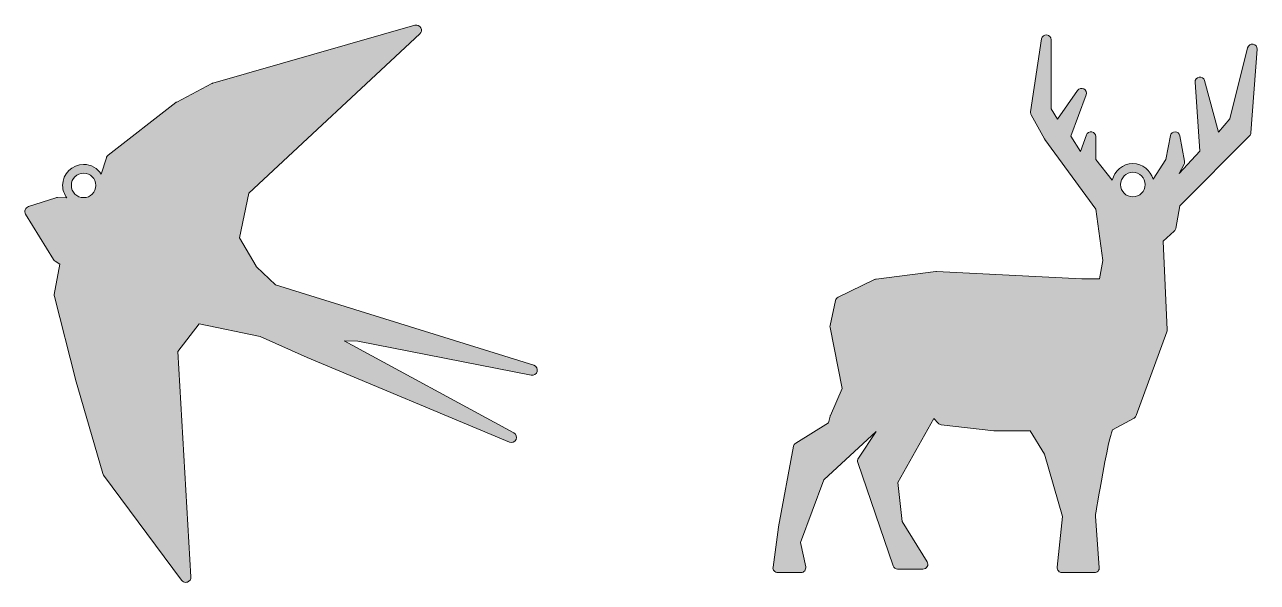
# Model space of a CAD drawing. Extents: x 5 to 4381, y -984 to -15.
# Drawn here: x 1161 to 1761, y -818 to -546 of the extents above; entities that cross this region are included whole.
import ezdxf

# ---------------------------------------------------------------- set-up
doc = ezdxf.new("R2010")
doc.units = 0
doc.header["$MEASUREMENT"] = 0
doc.layers.add('Layer 1', color=7, linetype='Continuous')

msp = doc.modelspace()

# ---------------------------------------------------------------- hatches: boundary and pattern name
at = {"layer": 'Layer 1', "true_color": 0xad6c5e}
h = msp.add_hatch(color=35, dxfattribs=at)
h.dxf.hatch_style = 2
edge = h.paths.add_edge_path()
edge.add_spline(control_points=[(1175.4, -660.58), (1175.61, -660.92), (1175.9, -661.21), (1176.24, -661.42), (1176.24, -661.42), (1178.63, -662.86), (1178.63, -662.86), (1178.63, -662.86), (1175.85, -677.58), (1175.85, -677.58), (1175.79, -677.93), (1175.8, -678.31), (1175.89, -678.66), (1175.89, -678.66), (1186.16, -718.88), (1186.16, -718.88), (1186.17, -718.91), (1186.18, -718.93), (1186.19, -718.96), (1186.19, -718.96), (1199.48, -764.89), (1199.48, -764.89), (1199.56, -765.18), (1199.69, -765.45), (1199.87, -765.69), (1199.87, -765.69), (1237.84, -816.86), (1237.84, -816.86), (1238.31, -817.49), (1239.06, -817.87), (1239.85, -817.87), (1240.14, -817.87), (1240.43, -817.82), (1240.71, -817.72), (1241.73, -817.35), (1242.41, -816.32), (1242.35, -815.22), (1242.35, -815.22), (1235.99, -705.42), (1235.99, -705.42), (1235.99, -705.42), (1246.42, -691.89), (1246.42, -691.89), (1246.42, -691.89), (1276.06, -698.07), (1276.06, -698.07), (1276.06, -698.07), (1298.89, -708.34), (1298.89, -708.34), (1298.89, -708.34), (1397.38, -749.54), (1397.38, -749.54), (1398.59, -750.04), (1400.04, -749.47), (1400.6, -748.31), (1401.18, -747.1), (1400.71, -745.66), (1399.53, -745.03), (1399.53, -745.03), (1316.86, -700.17), (1316.86, -700.17), (1316.86, -700.17), (1323.65, -700.44), (1323.65, -700.44), (1323.65, -700.44), (1407.97, -716.96), (1407.97, -716.96), (1409.29, -717.22), (1410.56, -716.41), (1410.88, -715.11), (1411.21, -713.83), (1410.47, -712.51), (1409.2, -712.11), (1409.2, -712.11), (1283.57, -672.84), (1283.57, -672.84), (1283.57, -672.84), (1274.26, -664.21), (1274.26, -664.21), (1274.21, -664.1), (1274.15, -663.98), (1274.09, -663.87), (1274.09, -663.87), (1265.95, -650.08), (1265.95, -650.08), (1265.95, -650.08), (1270.49, -628.23), (1270.49, -628.23), (1270.49, -628.23), (1353.78, -550.72), (1353.78, -550.72), (1354.63, -549.93), (1354.83, -548.67), (1354.26, -547.66), (1353.68, -546.64), (1352.51, -546.16), (1351.38, -546.48), (1351.38, -546.48), (1253.05, -574.65), (1253.05, -574.65), (1252.98, -574.67), (1252.91, -574.69), (1252.84, -574.72), (1252.76, -574.75), (1252.66, -574.79), (1252.56, -574.85), (1252.56, -574.85), (1235.43, -583.89), (1235.43, -583.89), (1235.31, -583.95), (1235.18, -584.04), (1235.06, -584.13), (1235.06, -584.13), (1202.04, -609.77), (1202.04, -609.77), (1201.64, -610.08), (1201.35, -610.51), (1201.19, -611), (1201.19, -611), (1198.72, -618.98), (1198.72, -618.98), (1196.91, -616.15), (1193.74, -614.27), (1190.13, -614.27), (1184.5, -614.27), (1179.92, -618.85), (1179.92, -624.47), (1179.92, -626.76), (1180.69, -628.86), (1181.96, -630.56), (1181.96, -630.56), (1177.4, -630.41), (1177.4, -630.41), (1177.12, -630.4), (1176.82, -630.44), (1176.54, -630.53), (1176.54, -630.53), (1163.28, -634.8), (1163.28, -634.8), (1162.55, -635.03), (1161.97, -635.58), (1161.7, -636.31), (1161.43, -637.04), (1161.51, -637.83), (1161.91, -638.49), (1161.91, -638.49), (1175.4, -660.58), (1175.4, -660.58)], knot_values=[0, 0, 0, 0, 1, 1, 1, 2, 2, 2, 3, 3, 3, 4, 4, 4, 5, 5, 5, 6, 6, 6, 7, 7, 7, 8, 8, 8, 9, 9, 9, 10, 10, 10, 11, 11, 11, 12, 12, 12, 13, 13, 13, 14, 14, 14, 15, 15, 15, 16, 16, 16, 17, 17, 17, 18, 18, 18, 19, 19, 19, 20, 20, 20, 21, 21, 21, 22, 22, 22, 23, 23, 23, 24, 24, 24, 25, 25, 25, 26, 26, 26, 27, 27, 27, 28, 28, 28, 29, 29, 29, 30, 30, 30, 31, 31, 31, 32, 32, 32, 33, 33, 33, 34, 34, 34, 35, 35, 35, 36, 36, 36, 37, 37, 37, 38, 38, 38, 39, 39, 39, 40, 40, 40, 41, 41, 41, 42, 42, 42, 43, 43, 43, 44, 44, 44, 45, 45, 45, 46, 46, 46, 47, 47, 47, 48, 48, 48, 49, 49, 49, 49], degree=3, periodic=1)
edge = h.paths.add_edge_path()
edge.add_spline(control_points=[(1190.13, -618.51), (1193.42, -618.51), (1196.1, -621.19), (1196.1, -624.47), (1196.1, -627.76), (1193.42, -630.44), (1190.13, -630.44), (1186.84, -630.44), (1184.17, -627.76), (1184.17, -624.47), (1184.17, -621.19), (1186.84, -618.51), (1190.13, -618.51)], knot_values=[0, 0, 0, 0, 1, 1, 1, 2, 2, 2, 3, 3, 3, 4, 4, 4, 4], degree=3, periodic=1)
h = msp.add_hatch(color=35, dxfattribs=at)
h.dxf.hatch_style = 2
edge = h.paths.add_edge_path()
edge.add_spline(control_points=[(1527.98, -813.11), (1527.98, -813.11), (1539.25, -813.11), (1539.25, -813.11), (1539.96, -813.11), (1540.62, -812.8), (1541.07, -812.25), (1541.52, -811.7), (1541.7, -810.99), (1541.55, -810.29), (1541.55, -810.29), (1539.09, -798.37), (1539.09, -798.37), (1539.09, -798.37), (1550.36, -767.88), (1550.36, -767.88), (1550.36, -767.88), (1575.83, -744.42), (1575.83, -744.42), (1575.83, -744.42), (1567.21, -757.43), (1567.21, -757.43), (1566.81, -758.04), (1566.71, -758.81), (1566.94, -759.49), (1566.94, -759.49), (1584.08, -809.78), (1584.08, -809.78), (1584.4, -810.74), (1585.29, -811.38), (1586.3, -811.38), (1586.3, -811.38), (1598.65, -811.38), (1598.65, -811.38), (1599.5, -811.38), (1600.29, -810.92), (1600.7, -810.18), (1601.12, -809.42), (1601.1, -808.51), (1600.65, -807.79), (1600.65, -807.79), (1588.57, -788.29), (1588.57, -788.29), (1588.57, -788.29), (1586.33, -769.19), (1586.33, -769.19), (1586.33, -769.19), (1603.87, -737.98), (1603.87, -737.98), (1603.87, -737.98), (1606.01, -740.35), (1606.01, -740.35), (1606.39, -740.78), (1606.92, -741.06), (1607.49, -741.12), (1607.49, -741.12), (1633.07, -744.05), (1633.07, -744.05), (1633.12, -744.06), (1633.18, -744.06), (1633.23, -744.06), (1633.27, -744.07), (1633.3, -744.07), (1633.34, -744.07), (1633.34, -744.07), (1650.85, -744.07), (1650.85, -744.07), (1650.85, -744.07), (1657.73, -755.35), (1657.73, -755.35), (1657.73, -755.35), (1666.51, -785.83), (1666.51, -785.83), (1666.51, -785.83), (1663.95, -810.52), (1663.95, -810.52), (1663.88, -811.18), (1664.1, -811.84), (1664.54, -812.33), (1664.99, -812.83), (1665.63, -813.11), (1666.29, -813.11), (1666.29, -813.11), (1682.12, -813.11), (1682.12, -813.11), (1682.77, -813.11), (1683.4, -812.84), (1683.84, -812.36), (1684.29, -811.88), (1684.51, -811.23), (1684.46, -810.58), (1684.46, -810.58), (1682.53, -785.71), (1682.53, -785.71), (1682.79, -784.11), (1684.32, -774.5), (1686.12, -764.74), (1689.12, -748.45), (1690.51, -744.48), (1690.94, -743.56), (1690.94, -743.56), (1701.35, -737.81), (1701.35, -737.81), (1701.85, -737.53), (1702.23, -737.09), (1702.43, -736.56), (1702.43, -736.56), (1717.38, -695.8), (1717.38, -695.8), (1717.5, -695.49), (1717.54, -695.18), (1717.53, -694.87), (1717.53, -694.87), (1715.5, -651.61), (1715.5, -651.61), (1715.5, -651.61), (1720.94, -646.75), (1720.94, -646.75), (1721.32, -646.4), (1721.59, -645.93), (1721.68, -645.42), (1721.68, -645.42), (1723.69, -634.48), (1723.69, -634.48), (1723.69, -634.48), (1757.61, -600.33), (1757.61, -600.33), (1758, -599.93), (1758.24, -599.41), (1758.28, -598.84), (1758.28, -598.84), (1761.28, -558.14), (1761.28, -558.14), (1761.38, -556.91), (1760.53, -555.84), (1759.31, -555.64), (1758.1, -555.45), (1756.96, -556.2), (1756.66, -557.39), (1756.66, -557.39), (1747.93, -592), (1747.93, -592), (1747.93, -592), (1742.48, -598.61), (1742.48, -598.61), (1742.48, -598.61), (1735.66, -573.41), (1735.66, -573.41), (1735.34, -572.23), (1734.2, -571.5), (1732.99, -571.71), (1731.8, -571.91), (1730.96, -572.98), (1731.04, -574.19), (1731.04, -574.19), (1733.42, -607.87), (1733.42, -607.87), (1733.42, -607.87), (1723.33, -618.65), (1723.33, -618.65), (1723.33, -618.65), (1725.71, -614.15), (1725.71, -614.15), (1725.96, -613.68), (1726.04, -613.14), (1725.95, -612.62), (1725.95, -612.62), (1723.67, -600.26), (1723.67, -600.26), (1723.46, -599.15), (1722.49, -598.34), (1721.36, -598.34), (1720.23, -598.34), (1719.25, -599.14), (1719.05, -600.25), (1719.05, -600.25), (1716.86, -611.83), (1716.86, -611.83), (1716.86, -611.83), (1710.65, -621.48), (1710.65, -621.48), (1709.49, -617.1), (1705.51, -613.87), (1700.78, -613.87), (1695.86, -613.87), (1691.75, -617.37), (1690.79, -622.01), (1690.79, -622.01), (1682.73, -611.9), (1682.73, -611.9), (1682.73, -611.9), (1682.73, -600.69), (1682.73, -600.69), (1682.73, -599.54), (1681.91, -598.57), (1680.79, -598.37), (1679.66, -598.18), (1678.56, -598.82), (1678.17, -599.89), (1678.17, -599.89), (1675.27, -607.97), (1675.27, -607.97), (1675.27, -607.97), (1670.63, -600.43), (1670.63, -600.43), (1670.63, -600.43), (1678.04, -580.37), (1678.04, -580.37), (1678.44, -579.26), (1677.96, -578.01), (1676.92, -577.47), (1675.87, -576.92), (1674.57, -577.24), (1673.9, -578.21), (1673.9, -578.21), (1664.17, -592.19), (1664.17, -592.19), (1664.17, -592.19), (1661.07, -587.23), (1661.07, -587.23), (1661.07, -587.23), (1661.07, -553.49), (1661.07, -553.49), (1661.07, -552.27), (1660.11, -551.24), (1658.89, -551.15), (1657.68, -551.05), (1656.58, -551.93), (1656.39, -553.14), (1656.39, -553.14), (1651.04, -588.68), (1651.04, -588.68), (1650.97, -589.2), (1651.07, -589.73), (1651.32, -590.18), (1651.32, -590.18), (1657.85, -601.84), (1657.85, -601.84), (1657.89, -601.91), (1657.96, -602.02), (1658.01, -602.09), (1658.01, -602.09), (1682.69, -636.06), (1682.69, -636.06), (1682.69, -636.06), (1686.13, -661.12), (1686.13, -661.12), (1686.13, -661.12), (1684.52, -670.06), (1684.52, -670.06), (1684.52, -670.06), (1675.89, -670.06), (1675.89, -670.06), (1675.89, -670.06), (1605.28, -666.47), (1605.28, -666.47), (1605.23, -666.47), (1605.17, -666.47), (1605.1, -666.47), (1605.03, -666.47), (1604.95, -666.48), (1604.87, -666.49), (1604.87, -666.49), (1575.82, -670.08), (1575.82, -670.08), (1575.58, -670.11), (1575.35, -670.17), (1575.13, -670.28), (1575.11, -670.28), (1575.09, -670.29), (1575.08, -670.3), (1575.08, -670.3), (1557.3, -678.94), (1557.3, -678.94), (1556.65, -679.25), (1556.18, -679.85), (1556.03, -680.56), (1556.03, -680.56), (1553.43, -692.73), (1553.43, -692.73), (1553.41, -692.8), (1553.4, -692.86), (1553.4, -692.93), (1553.36, -693.18), (1553.37, -693.42), (1553.42, -693.66), (1553.42, -693.66), (1559.35, -723.35), (1559.35, -723.35), (1559.35, -723.35), (1553.57, -736.54), (1553.57, -736.54), (1553.55, -736.59), (1553.53, -736.65), (1553.51, -736.71), (1553.49, -736.77), (1553.47, -736.84), (1553.45, -736.91), (1553.45, -736.91), (1552.61, -740.22), (1552.61, -740.22), (1552.61, -740.22), (1536.72, -750.01), (1536.72, -750.01), (1536.16, -750.35), (1535.76, -750.92), (1535.64, -751.57), (1535.64, -751.57), (1528.27, -790.82), (1528.27, -790.82), (1528.26, -790.85), (1528.26, -790.88), (1528.25, -790.91), (1528.25, -790.91), (1525.65, -810.45), (1525.65, -810.45), (1525.56, -811.13), (1525.76, -811.8), (1526.21, -812.31), (1526.65, -812.82), (1527.3, -813.11), (1527.98, -813.11)], knot_values=[0, 0, 0, 0, 1, 1, 1, 2, 2, 2, 3, 3, 3, 4, 4, 4, 5, 5, 5, 6, 6, 6, 7, 7, 7, 8, 8, 8, 9, 9, 9, 10, 10, 10, 11, 11, 11, 12, 12, 12, 13, 13, 13, 14, 14, 14, 15, 15, 15, 16, 16, 16, 17, 17, 17, 18, 18, 18, 19, 19, 19, 20, 20, 20, 21, 21, 21, 22, 22, 22, 23, 23, 23, 24, 24, 24, 25, 25, 25, 26, 26, 26, 27, 27, 27, 28, 28, 28, 29, 29, 29, 30, 30, 30, 31, 31, 31, 32, 32, 32, 33, 33, 33, 34, 34, 34, 35, 35, 35, 36, 36, 36, 37, 37, 37, 38, 38, 38, 39, 39, 39, 40, 40, 40, 41, 41, 41, 42, 42, 42, 43, 43, 43, 44, 44, 44, 45, 45, 45, 46, 46, 46, 47, 47, 47, 48, 48, 48, 49, 49, 49, 50, 50, 50, 51, 51, 51, 52, 52, 52, 53, 53, 53, 54, 54, 54, 55, 55, 55, 56, 56, 56, 57, 57, 57, 58, 58, 58, 59, 59, 59, 60, 60, 60, 61, 61, 61, 62, 62, 62, 63, 63, 63, 64, 64, 64, 65, 65, 65, 66, 66, 66, 67, 67, 67, 68, 68, 68, 69, 69, 69, 70, 70, 70, 71, 71, 71, 72, 72, 72, 73, 73, 73, 74, 74, 74, 75, 75, 75, 76, 76, 76, 77, 77, 77, 78, 78, 78, 79, 79, 79, 80, 80, 80, 81, 81, 81, 82, 82, 82, 83, 83, 83, 84, 84, 84, 85, 85, 85, 86, 86, 86, 87, 87, 87, 88, 88, 88, 89, 89, 89, 90, 90, 90, 91, 91, 91, 92, 92, 92, 93, 93, 93, 94, 94, 94, 95, 95, 95, 96, 96, 96, 97, 97, 97, 98, 98, 98, 99, 99, 99, 100, 100, 100, 101, 101, 101, 102, 102, 102, 103, 103, 103, 104, 104, 104, 105, 105, 105, 106, 106, 106, 107, 107, 107, 107], degree=3, periodic=1)
edge = h.paths.add_edge_path()
edge.add_spline(control_points=[(1700.78, -618.11), (1704.07, -618.11), (1706.75, -620.79), (1706.75, -624.08), (1706.75, -627.37), (1704.07, -630.04), (1700.78, -630.04), (1697.49, -630.04), (1694.82, -627.37), (1694.82, -624.08), (1694.82, -620.79), (1697.49, -618.11), (1700.78, -618.11)], knot_values=[0, 0, 0, 0, 1, 1, 1, 2, 2, 2, 3, 3, 3, 4, 4, 4, 4], degree=3, periodic=1)

# ---------------------------------------------------------------- linework, layer by layer
at = {"layer": 'Layer 1', "lineweight": 0}
for points, knots in [([(1175.4, -660.58), (1175.61, -660.92), (1175.9, -661.21), (1176.24, -661.42), (1176.24, -661.42), (1178.63, -662.86), (1178.63, -662.86), (1178.63, -662.86), (1175.85, -677.58), (1175.85, -677.58), (1175.79, -677.93), (1175.8, -678.31), (1175.89, -678.66), (1175.89, -678.66), (1186.16, -718.88), (1186.16, -718.88), (1186.17, -718.91), (1186.18, -718.93), (1186.19, -718.96), (1186.19, -718.96), (1199.48, -764.89), (1199.48, -764.89), (1199.56, -765.18), (1199.69, -765.45), (1199.87, -765.69), (1199.87, -765.69), (1237.84, -816.86), (1237.84, -816.86), (1238.31, -817.49), (1239.06, -817.87), (1239.85, -817.87), (1240.14, -817.87), (1240.43, -817.82), (1240.71, -817.72), (1241.73, -817.35), (1242.41, -816.32), (1242.35, -815.22), (1242.35, -815.22), (1235.99, -705.42), (1235.99, -705.42), (1235.99, -705.42), (1246.42, -691.89), (1246.42, -691.89), (1246.42, -691.89), (1276.06, -698.07), (1276.06, -698.07), (1276.06, -698.07), (1298.89, -708.34), (1298.89, -708.34), (1298.89, -708.34), (1397.38, -749.54), (1397.38, -749.54), (1398.59, -750.04), (1400.04, -749.47), (1400.6, -748.31), (1401.18, -747.1), (1400.71, -745.66), (1399.53, -745.03), (1399.53, -745.03), (1316.86, -700.17), (1316.86, -700.17), (1316.86, -700.17), (1323.65, -700.44), (1323.65, -700.44), (1323.65, -700.44), (1407.97, -716.96), (1407.97, -716.96), (1409.29, -717.22), (1410.56, -716.41), (1410.88, -715.11), (1411.21, -713.83), (1410.47, -712.51), (1409.2, -712.11), (1409.2, -712.11), (1283.57, -672.84), (1283.57, -672.84), (1283.57, -672.84), (1274.26, -664.21), (1274.26, -664.21), (1274.21, -664.1), (1274.15, -663.98), (1274.09, -663.87), (1274.09, -663.87), (1265.95, -650.08), (1265.95, -650.08), (1265.95, -650.08), (1270.49, -628.23), (1270.49, -628.23), (1270.49, -628.23), (1353.78, -550.72), (1353.78, -550.72), (1354.63, -549.93), (1354.83, -548.67), (1354.26, -547.66), (1353.68, -546.64), (1352.51, -546.16), (1351.38, -546.48), (1351.38, -546.48), (1253.05, -574.65), (1253.05, -574.65), (1252.98, -574.67), (1252.91, -574.69), (1252.84, -574.72), (1252.76, -574.75), (1252.66, -574.79), (1252.56, -574.85), (1252.56, -574.85), (1235.43, -583.89), (1235.43, -583.89), (1235.31, -583.95), (1235.18, -584.04), (1235.06, -584.13), (1235.06, -584.13), (1202.04, -609.77), (1202.04, -609.77), (1201.64, -610.08), (1201.35, -610.51), (1201.19, -611), (1201.19, -611), (1198.72, -618.98), (1198.72, -618.98), (1196.91, -616.15), (1193.74, -614.27), (1190.13, -614.27), (1184.5, -614.27), (1179.92, -618.85), (1179.92, -624.47), (1179.92, -626.76), (1180.69, -628.86), (1181.96, -630.56), (1181.96, -630.56), (1177.4, -630.41), (1177.4, -630.41), (1177.12, -630.4), (1176.82, -630.44), (1176.54, -630.53), (1176.54, -630.53), (1163.28, -634.8), (1163.28, -634.8), (1162.55, -635.03), (1161.97, -635.58), (1161.7, -636.31), (1161.43, -637.04), (1161.51, -637.83), (1161.91, -638.49), (1161.91, -638.49), (1175.4, -660.58), (1175.4, -660.58)], [0, 0, 0, 0, 1, 1, 1, 2, 2, 2, 3, 3, 3, 4, 4, 4, 5, 5, 5, 6, 6, 6, 7, 7, 7, 8, 8, 8, 9, 9, 9, 10, 10, 10, 11, 11, 11, 12, 12, 12, 13, 13, 13, 14, 14, 14, 15, 15, 15, 16, 16, 16, 17, 17, 17, 18, 18, 18, 19, 19, 19, 20, 20, 20, 21, 21, 21, 22, 22, 22, 23, 23, 23, 24, 24, 24, 25, 25, 25, 26, 26, 26, 27, 27, 27, 28, 28, 28, 29, 29, 29, 30, 30, 30, 31, 31, 31, 32, 32, 32, 33, 33, 33, 34, 34, 34, 35, 35, 35, 36, 36, 36, 37, 37, 37, 38, 38, 38, 39, 39, 39, 40, 40, 40, 41, 41, 41, 42, 42, 42, 43, 43, 43, 44, 44, 44, 45, 45, 45, 46, 46, 46, 47, 47, 47, 48, 48, 48, 49, 49, 49, 49]), ([(1527.98, -813.11), (1527.98, -813.11), (1539.25, -813.11), (1539.25, -813.11), (1539.96, -813.11), (1540.62, -812.8), (1541.07, -812.25), (1541.52, -811.7), (1541.7, -810.99), (1541.55, -810.29), (1541.55, -810.29), (1539.09, -798.37), (1539.09, -798.37), (1539.09, -798.37), (1550.36, -767.88), (1550.36, -767.88), (1550.36, -767.88), (1575.83, -744.42), (1575.83, -744.42), (1575.83, -744.42), (1567.21, -757.43), (1567.21, -757.43), (1566.81, -758.04), (1566.71, -758.81), (1566.94, -759.49), (1566.94, -759.49), (1584.08, -809.78), (1584.08, -809.78), (1584.4, -810.74), (1585.29, -811.38), (1586.3, -811.38), (1586.3, -811.38), (1598.65, -811.38), (1598.65, -811.38), (1599.5, -811.38), (1600.29, -810.92), (1600.7, -810.18), (1601.12, -809.42), (1601.1, -808.51), (1600.65, -807.79), (1600.65, -807.79), (1588.57, -788.29), (1588.57, -788.29), (1588.57, -788.29), (1586.33, -769.19), (1586.33, -769.19), (1586.33, -769.19), (1603.87, -737.98), (1603.87, -737.98), (1603.87, -737.98), (1606.01, -740.35), (1606.01, -740.35), (1606.39, -740.78), (1606.92, -741.06), (1607.49, -741.12), (1607.49, -741.12), (1633.07, -744.05), (1633.07, -744.05), (1633.12, -744.06), (1633.18, -744.06), (1633.23, -744.06), (1633.27, -744.07), (1633.3, -744.07), (1633.34, -744.07), (1633.34, -744.07), (1650.85, -744.07), (1650.85, -744.07), (1650.85, -744.07), (1657.73, -755.35), (1657.73, -755.35), (1657.73, -755.35), (1666.51, -785.83), (1666.51, -785.83), (1666.51, -785.83), (1663.95, -810.52), (1663.95, -810.52), (1663.88, -811.18), (1664.1, -811.84), (1664.54, -812.33), (1664.99, -812.83), (1665.63, -813.11), (1666.29, -813.11), (1666.29, -813.11), (1682.12, -813.11), (1682.12, -813.11), (1682.77, -813.11), (1683.4, -812.84), (1683.84, -812.36), (1684.29, -811.88), (1684.51, -811.23), (1684.46, -810.58), (1684.46, -810.58), (1682.53, -785.71), (1682.53, -785.71), (1682.79, -784.11), (1684.32, -774.5), (1686.12, -764.74), (1689.12, -748.45), (1690.51, -744.48), (1690.94, -743.56), (1690.94, -743.56), (1701.35, -737.81), (1701.35, -737.81), (1701.85, -737.53), (1702.23, -737.09), (1702.43, -736.56), (1702.43, -736.56), (1717.38, -695.8), (1717.38, -695.8), (1717.5, -695.49), (1717.54, -695.18), (1717.53, -694.87), (1717.53, -694.87), (1715.5, -651.61), (1715.5, -651.61), (1715.5, -651.61), (1720.94, -646.75), (1720.94, -646.75), (1721.32, -646.4), (1721.59, -645.93), (1721.68, -645.42), (1721.68, -645.42), (1723.69, -634.48), (1723.69, -634.48), (1723.69, -634.48), (1757.61, -600.33), (1757.61, -600.33), (1758, -599.93), (1758.24, -599.41), (1758.28, -598.84), (1758.28, -598.84), (1761.28, -558.14), (1761.28, -558.14), (1761.38, -556.91), (1760.53, -555.84), (1759.31, -555.64), (1758.1, -555.45), (1756.96, -556.2), (1756.66, -557.39), (1756.66, -557.39), (1747.93, -592), (1747.93, -592), (1747.93, -592), (1742.48, -598.61), (1742.48, -598.61), (1742.48, -598.61), (1735.66, -573.41), (1735.66, -573.41), (1735.34, -572.23), (1734.2, -571.5), (1732.99, -571.71), (1731.8, -571.91), (1730.96, -572.98), (1731.04, -574.19), (1731.04, -574.19), (1733.42, -607.87), (1733.42, -607.87), (1733.42, -607.87), (1723.33, -618.65), (1723.33, -618.65), (1723.33, -618.65), (1725.71, -614.15), (1725.71, -614.15), (1725.96, -613.68), (1726.04, -613.14), (1725.95, -612.62), (1725.95, -612.62), (1723.67, -600.26), (1723.67, -600.26), (1723.46, -599.15), (1722.49, -598.34), (1721.36, -598.34), (1720.23, -598.34), (1719.25, -599.14), (1719.05, -600.25), (1719.05, -600.25), (1716.86, -611.83), (1716.86, -611.83), (1716.86, -611.83), (1710.65, -621.48), (1710.65, -621.48), (1709.49, -617.1), (1705.51, -613.87), (1700.78, -613.87), (1695.86, -613.87), (1691.75, -617.37), (1690.79, -622.01), (1690.79, -622.01), (1682.73, -611.9), (1682.73, -611.9), (1682.73, -611.9), (1682.73, -600.69), (1682.73, -600.69), (1682.73, -599.54), (1681.91, -598.57), (1680.79, -598.37), (1679.66, -598.18), (1678.56, -598.82), (1678.17, -599.89), (1678.17, -599.89), (1675.27, -607.97), (1675.27, -607.97), (1675.27, -607.97), (1670.63, -600.43), (1670.63, -600.43), (1670.63, -600.43), (1678.04, -580.37), (1678.04, -580.37), (1678.44, -579.26), (1677.96, -578.01), (1676.92, -577.47), (1675.87, -576.92), (1674.57, -577.24), (1673.9, -578.21), (1673.9, -578.21), (1664.17, -592.19), (1664.17, -592.19), (1664.17, -592.19), (1661.07, -587.23), (1661.07, -587.23), (1661.07, -587.23), (1661.07, -553.49), (1661.07, -553.49), (1661.07, -552.27), (1660.11, -551.24), (1658.89, -551.15), (1657.68, -551.05), (1656.58, -551.93), (1656.39, -553.14), (1656.39, -553.14), (1651.04, -588.68), (1651.04, -588.68), (1650.97, -589.2), (1651.07, -589.73), (1651.32, -590.18), (1651.32, -590.18), (1657.85, -601.84), (1657.85, -601.84), (1657.89, -601.91), (1657.96, -602.02), (1658.01, -602.09), (1658.01, -602.09), (1682.69, -636.06), (1682.69, -636.06), (1682.69, -636.06), (1686.13, -661.12), (1686.13, -661.12), (1686.13, -661.12), (1684.52, -670.06), (1684.52, -670.06), (1684.52, -670.06), (1675.89, -670.06), (1675.89, -670.06), (1675.89, -670.06), (1605.28, -666.47), (1605.28, -666.47), (1605.23, -666.47), (1605.17, -666.47), (1605.1, -666.47), (1605.03, -666.47), (1604.95, -666.48), (1604.87, -666.49), (1604.87, -666.49), (1575.82, -670.08), (1575.82, -670.08), (1575.58, -670.11), (1575.35, -670.17), (1575.13, -670.28), (1575.11, -670.28), (1575.09, -670.29), (1575.08, -670.3), (1575.08, -670.3), (1557.3, -678.94), (1557.3, -678.94), (1556.65, -679.25), (1556.18, -679.85), (1556.03, -680.56), (1556.03, -680.56), (1553.43, -692.73), (1553.43, -692.73), (1553.41, -692.8), (1553.4, -692.86), (1553.4, -692.93), (1553.36, -693.18), (1553.37, -693.42), (1553.42, -693.66), (1553.42, -693.66), (1559.35, -723.35), (1559.35, -723.35), (1559.35, -723.35), (1553.57, -736.54), (1553.57, -736.54), (1553.55, -736.59), (1553.53, -736.65), (1553.51, -736.71), (1553.49, -736.77), (1553.47, -736.84), (1553.45, -736.91), (1553.45, -736.91), (1552.61, -740.22), (1552.61, -740.22), (1552.61, -740.22), (1536.72, -750.01), (1536.72, -750.01), (1536.16, -750.35), (1535.76, -750.92), (1535.64, -751.57), (1535.64, -751.57), (1528.27, -790.82), (1528.27, -790.82), (1528.26, -790.85), (1528.26, -790.88), (1528.25, -790.91), (1528.25, -790.91), (1525.65, -810.45), (1525.65, -810.45), (1525.56, -811.13), (1525.76, -811.8), (1526.21, -812.31), (1526.65, -812.82), (1527.3, -813.11), (1527.98, -813.11)], [0, 0, 0, 0, 1, 1, 1, 2, 2, 2, 3, 3, 3, 4, 4, 4, 5, 5, 5, 6, 6, 6, 7, 7, 7, 8, 8, 8, 9, 9, 9, 10, 10, 10, 11, 11, 11, 12, 12, 12, 13, 13, 13, 14, 14, 14, 15, 15, 15, 16, 16, 16, 17, 17, 17, 18, 18, 18, 19, 19, 19, 20, 20, 20, 21, 21, 21, 22, 22, 22, 23, 23, 23, 24, 24, 24, 25, 25, 25, 26, 26, 26, 27, 27, 27, 28, 28, 28, 29, 29, 29, 30, 30, 30, 31, 31, 31, 32, 32, 32, 33, 33, 33, 34, 34, 34, 35, 35, 35, 36, 36, 36, 37, 37, 37, 38, 38, 38, 39, 39, 39, 40, 40, 40, 41, 41, 41, 42, 42, 42, 43, 43, 43, 44, 44, 44, 45, 45, 45, 46, 46, 46, 47, 47, 47, 48, 48, 48, 49, 49, 49, 50, 50, 50, 51, 51, 51, 52, 52, 52, 53, 53, 53, 54, 54, 54, 55, 55, 55, 56, 56, 56, 57, 57, 57, 58, 58, 58, 59, 59, 59, 60, 60, 60, 61, 61, 61, 62, 62, 62, 63, 63, 63, 64, 64, 64, 65, 65, 65, 66, 66, 66, 67, 67, 67, 68, 68, 68, 69, 69, 69, 70, 70, 70, 71, 71, 71, 72, 72, 72, 73, 73, 73, 74, 74, 74, 75, 75, 75, 76, 76, 76, 77, 77, 77, 78, 78, 78, 79, 79, 79, 80, 80, 80, 81, 81, 81, 82, 82, 82, 83, 83, 83, 84, 84, 84, 85, 85, 85, 86, 86, 86, 87, 87, 87, 88, 88, 88, 89, 89, 89, 90, 90, 90, 91, 91, 91, 92, 92, 92, 93, 93, 93, 94, 94, 94, 95, 95, 95, 96, 96, 96, 97, 97, 97, 98, 98, 98, 99, 99, 99, 100, 100, 100, 101, 101, 101, 102, 102, 102, 103, 103, 103, 104, 104, 104, 105, 105, 105, 106, 106, 106, 107, 107, 107, 107]), ([(1190.13, -618.51), (1193.42, -618.51), (1196.1, -621.19), (1196.1, -624.47), (1196.1, -627.76), (1193.42, -630.44), (1190.13, -630.44), (1186.84, -630.44), (1184.17, -627.76), (1184.17, -624.47), (1184.17, -621.19), (1186.84, -618.51), (1190.13, -618.51)], [0, 0, 0, 0, 1, 1, 1, 2, 2, 2, 3, 3, 3, 4, 4, 4, 4]), ([(1700.78, -618.11), (1704.07, -618.11), (1706.75, -620.79), (1706.75, -624.08), (1706.75, -627.37), (1704.07, -630.04), (1700.78, -630.04), (1697.49, -630.04), (1694.82, -627.37), (1694.82, -624.08), (1694.82, -620.79), (1697.49, -618.11), (1700.78, -618.11)], [0, 0, 0, 0, 1, 1, 1, 2, 2, 2, 3, 3, 3, 4, 4, 4, 4])]:
    msp.add_open_spline(points, degree=3, knots=knots, dxfattribs=at)

doc.saveas('drawing.dxf')
